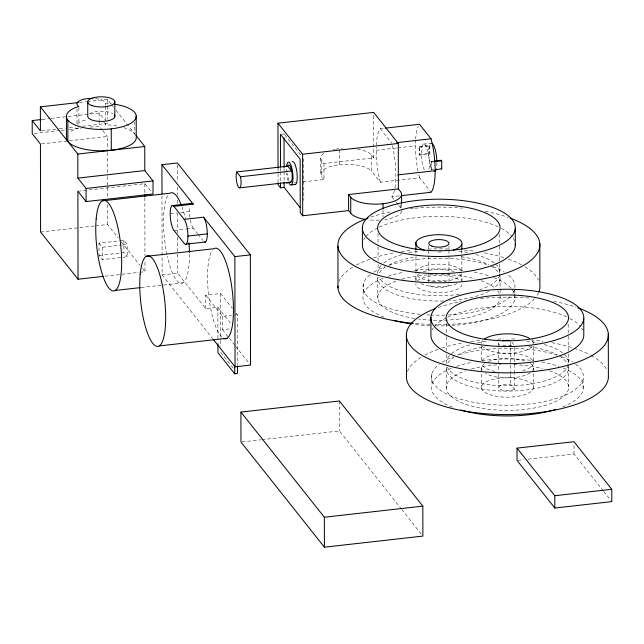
<?xml version="1.0" encoding="UTF-8"?>
<svg xmlns="http://www.w3.org/2000/svg" width="644" height="644" viewBox="0 0 644 644"><rect width="100%" height="100%" fill="white"/><g stroke="black" fill="none" stroke-linecap="round" stroke-linejoin="round"><path stroke-width="0.48" stroke-dasharray="3.22 2.42" d="M514.5 389.274L513.735 389.676A8.654 3.244 -0.1 0 1 499.148 388.388A8.654 3.244 -0.1 0 1 509.468 384.299L510.684 384.468L514.5 389.274L514.476 374.317M78.914 127.89L76.008 128.784A34.913 13.081 -0.1 0 0 69.093 132.785M79.333 102.452L86.328 101.663M87.326 101.551L107.307 99.297L111.058 104.022M42.19 119.446L50.184 118.544M51.182 118.432L99.136 113.022L104.417 119.679M41.409 130.804L58.395 128.889M59.393 128.776L65.39 128.1M69.383 127.657L75.38 126.981M82.376 126.192L107.347 123.374L107.339 120.364M34.221 133.453L60.198 130.523M61.196 130.41L65.189 129.959M69.19 129.508L81.176 128.164M90.168 127.15L99.16 126.135L102.09 129.83M41.433 143.918L68.409 140.875M69.407 140.762L107.371 136.48L107.395 151.485M281.339 134.218L284.036 133.92L284.036 135.9M376.297 145.294A36.064 9.499 83.6 0 1 380.242 128.711L385.152 128.156M423.245 144.103L430.715 143.266A14.426 3.8 83.6 0 0 428.719 154.053A14.426 3.8 83.6 0 0 431.746 169.018M376.185 150.285L396.809 147.959M397.791 147.854L415.461 145.858M419.147 146.502L429.387 145.351L429.878 145.971L429.894 153.997L419.655 155.148L419.164 154.528L419.147 146.502L419.647 147.122L419.655 155.148M419.647 147.122L429.878 145.971M77.884 191.22L144.82 183.677L151.863 192.548M323.884 153.393A25.969 9.724 -0.1 0 0 321.815 160.807L323.956 163.495L373.737 157.885L373.665 115.373M419.164 154.528L429.395 153.377L429.894 153.997M430.973 161.403L431.472 162.03L431.48 170.048L430.989 169.428L430.973 161.403L433.766 161.089M431.472 162.03L434.257 161.708M286.049 183.822L288.045 183.596M294.034 182.92L297.029 182.582M303.018 181.906L323.98 179.547L323.956 163.495M430.989 169.428L433.782 169.114M357.356 149.11A25.969 9.724 -0.1 0 1 371.604 155.188L371.636 171.24L380.338 182.212L419.614 177.784L431.11 192.274M170.185 213.703L176.963 212.939M180.835 212.504L189.545 211.522M40.588 232.041L94.539 225.955M95.537 225.843L107.524 224.498L118.134 237.869M392.365 145.6A36.064 9.499 83.6 0 1 391.834 196.702L399.691 195.816M173.904 230.399L185.52 229.087M186.486 228.974L193.264 228.218L197.523 233.587M119.913 240.8L123.898 240.349L127.182 244.487L127.198 256.795L102.307 259.604L99.023 255.459L98.999 243.158L118.915 240.912M98.999 243.158L102.283 247.296L121.209 245.163M122.199 245.05L127.182 244.487M99.023 255.459L123.914 252.657L127.198 256.795M105.012 276.196L138.983 272.364M139.981 272.251L144.972 271.688L144.956 259.685M161.99 195.768L162.127 274.924L177.615 273.177L205.702 308.573L217.873 307.204L230.906 323.618M141.181 287.53L183.033 282.813M205.702 308.573L205.678 295.194L220.61 293.511L232.404 308.371M205.678 295.194L222.43 316.309L231.397 315.302M235.374 314.852L237.37 314.626L237.459 365.502M222.43 316.309L222.454 329.688L229.948 328.843M241.959 441.929L260.86 439.796M261.85 439.683L339.436 430.941L401.083 508.623M518.042 460.315L524.039 459.639M528.04 459.188L574.021 454.004L603.13 490.688M95.642 98.645A14.426 5.402 -0.1 0 1 105.205 102.259L105.721 103.467L109.44 103.603A34.913 13.081 -0.1 0 1 111.396 103.805M103.708 122.368A14.426 5.402 -0.1 0 1 105.246 123.656L105.761 124.872L109.48 125.008A34.913 13.081 -0.1 0 1 117.989 126.216M380.242 128.711L391.745 143.201M371.604 155.188L373.737 157.885M511.698 341.972L514.427 345.401M391.834 196.702L395.569 201.403M396.189 202.184L398.056 204.534M398.676 205.323L400.544 207.674A25.969 9.724 -0.1 0 1 401.606 210.177M603.75 491.469L611.18 500.831M321.815 160.807L321.847 176.858L323.98 179.547M284.648 134.693L301.279 155.647M111.686 104.811L113.561 107.178M116.057 110.325L134.821 133.968L134.797 122.296M198.135 234.352L203.005 240.486M102.678 130.571L107.371 136.48M401.703 509.404L422.875 536.09M236.131 313.065L237.37 314.626M222.454 329.688L228.701 337.553M229.32 338.333L234.939 345.417M235.559 346.198L250.54 365.076M162.127 274.924L212.617 338.551M220.715 352.365L233.748 368.787M121.257 241.798L139.981 265.392M142.477 268.54L144.972 271.688M583.045 379.598L583.062 390.296M574.005 445.487L574.021 454.004M568.563 367.483L568.596 386.746M568.169 324.182L568.193 335.17M568.193 336.168L568.225 353.145M568.225 354.144L568.241 364.134M533.337 346.166L533.361 360.616M533.377 367.893L533.409 387.157M514.564 293.439L514.556 289.55A76.024 28.481 -0.1 0 0 508.382 274.996M514.572 294.413L514.58 300.249M514.427 347.398L514.476 373.319M510.611 342.592L510.668 373.504M510.668 374.502L510.684 384.468M500.074 277.435L500.09 288.029M500.098 288.995L500.106 293.809M499.688 234.134L499.704 245.123M499.704 246.121L499.736 263.098M499.736 264.096L499.76 275.085A61.164 22.91 -0.1 0 1 479.466 289.889M498.722 343.679L498.77 373.592M498.778 374.591L498.794 387.551M481.446 360.254L481.414 343.88A25.969 9.724 -0.1 0 1 483.789 339.549M481.454 368.489L481.495 387.752M461.99 278.474L461.998 282.402M461.837 250.114L461.877 271.696M448.965 246.225L448.973 249.196M448.973 250.194L449.013 272.01M449.013 273L449.029 281.927M446.509 323.602L446.525 335.58M446.525 336.587L446.55 350.561M446.558 354.562L446.574 360.551M446.268 368.899L446.3 388.163M431.818 373.906L431.834 384.605M429.387 145.351L429.395 153.377M428.775 245.469L428.783 249.429M428.783 250.427L428.84 282.161M415.927 250.347L415.927 253.293M415.935 257.214L415.96 270.947M415.871 277.806L415.871 280.752M401.598 204.156L401.606 208.173M400.536 204.663L400.544 207.674M383.019 209.759L383.035 216.778M378.02 233.547L378.036 245.533M378.044 246.531L378.068 260.514M378.076 264.515L378.084 270.504M377.787 278.852L377.819 298.108M363.329 283.859L363.345 294.558M339.324 149.69L339.348 164.735A25.969 9.724 -0.1 0 0 321.847 176.858M339.38 400.979L339.436 430.941M320.752 158.295L320.784 174.347M303.743 158.754L303.815 200.373M284.093 168.599L284.101 170.58M284.101 171.57L284.117 181.479M280.494 168.012L280.502 170.982M280.502 171.972L280.518 181.882M278.039 167.851L278.063 181.745M220.61 293.511L220.691 339.396M220.699 340.394L220.707 346.383M217.873 307.204L217.93 339.823M177.422 164.969L177.454 182.002M177.462 187.01L177.478 195.027M177.486 200.034L177.494 206.048M177.511 213.059L177.543 233.104M177.551 237.105L177.583 253.14M177.583 254.138L177.615 273.177M144.82 183.677L144.836 193.675M144.844 197.676L144.948 255.684M123.898 240.349L123.914 252.657M107.307 99.297L107.315 105.318M107.315 106.316L107.339 119.357M107.395 152.483L107.435 175.49M107.443 176.488L107.459 186.486M107.459 187.493L107.476 198.489M107.492 204.494L107.524 224.498M105.721 103.467L105.721 105.415M105.729 106.389L105.761 124.872M102.283 247.296L102.307 259.604M99.136 113.022L99.144 119.575M99.152 120.517L99.16 126.135M78.882 107.468L78.914 124.976M76.966 108.844L76.99 124.413M123.664 127.649A34.913 13.081 -0.1 0 1 136.117 136.488M77.385 123.978A14.426 5.402 -0.1 0 1 87.31 120.042M89.395 113.932A13.564 5.08 -0.1 0 1 112.869 113.666M193.264 228.218A12.985 3.421 83.6 0 1 190.052 218.163M189.94 217.326A12.985 3.421 83.6 0 1 190.036 206.12M189.457 254.38A45.587 12.003 83.6 0 1 181.519 283.336A45.587 12.003 83.6 0 1 167.36 256.352M166.965 254.541A45.587 12.003 83.6 0 1 168.261 194.891M181.906 206.644A45.587 12.003 83.6 0 1 185.609 219.709M221.93 337.247A45.587 12.003 83.6 0 1 208.543 294.574A45.587 12.003 83.6 0 1 212.279 250.363M497.603 290.79A61.164 22.91 -0.1 0 1 432.607 320.205M431.609 320.165A61.164 22.91 -0.1 0 1 418.592 319.038M414.599 318.458A61.164 22.91 -0.1 0 1 396.285 281.05M401.896 279.23A61.164 22.91 -0.1 0 1 437.324 274.505M441.309 274.505A61.164 22.91 -0.1 0 1 474.886 278.804M481.036 280.712A61.164 22.91 -0.1 0 1 495.188 288.295M491.066 266.077A61.164 22.91 -0.1 0 1 493.618 288.319M488.868 291.305A61.164 22.91 -0.1 0 1 449.528 300.692M443.555 300.981A61.164 22.91 -0.1 0 1 377.835 277.145M379.445 272.895A61.164 22.91 -0.1 0 1 385.152 267.3M388.992 264.982A61.164 22.91 -0.1 0 1 416.483 256.859M461.313 256.787A61.164 22.91 -0.1 0 1 488.868 264.837M514.661 294.654A76.024 28.481 -0.1 0 1 451.879 325.453M449.931 325.566A76.024 28.481 -0.1 0 1 435.014 325.848M430.087 325.703A76.024 28.481 -0.1 0 1 413.617 324.294M384.009 317.17A76.024 28.481 -0.1 0 1 384.243 277.717M388.066 276.324A76.024 28.481 -0.1 0 1 404.029 272.162M414.462 270.48A76.024 28.481 -0.1 0 1 464.308 270.512M474.217 272.114A76.024 28.481 -0.1 0 1 489.416 276.026M493.916 277.644A76.024 28.481 -0.1 0 1 511.247 288.472M511.843 289.188A76.024 28.481 -0.1 0 1 514.049 292.819M514.298 290.363A76.024 28.481 -0.1 0 1 511.392 295.226M509.935 296.787A76.024 28.481 -0.1 0 1 445.97 315.053M444.98 315.085A76.024 28.481 -0.1 0 1 431.045 315.045M430.063 315.005A76.024 28.481 -0.1 0 1 425.161 314.731M420.274 314.336A76.024 28.481 -0.1 0 1 370.582 274.344M373.762 272.146A76.024 28.481 -0.1 0 1 385.16 266.656M389.04 265.288A76.024 28.481 -0.1 0 1 488.458 265.014M493.03 266.608A76.024 28.481 -0.1 0 1 504.139 271.953M538.577 292.722A100.987 37.827 -0.1 0 1 537.152 295.363M534.536 298.76A100.987 37.827 -0.1 0 1 447.717 324.375M446.703 324.407A100.987 37.827 -0.1 0 1 434.829 324.512M429.926 324.399A100.987 37.827 -0.1 0 1 413.4 323.344M338.945 281.573A100.987 37.827 -0.1 0 1 353.097 266.906M356.349 265.062A100.987 37.827 -0.1 0 1 369.889 259.202M373.48 257.994A100.987 37.827 -0.1 0 1 394.442 252.81M401.236 251.667A100.987 37.827 -0.1 0 1 412.136 250.274M428.147 249.107A100.987 37.827 -0.1 0 1 449.923 249.083M464.485 250.065A100.987 37.827 -0.1 0 1 475.57 251.393M484.28 252.834A100.987 37.827 -0.1 0 1 504.864 257.946M508.406 259.146A100.987 37.827 -0.1 0 1 523.54 265.916M525.013 266.785A100.987 37.827 -0.1 0 1 538.481 280.164M370.694 217.165A100.987 37.827 -0.1 0 1 392.47 211.441M410.123 208.753A100.987 37.827 -0.1 0 1 414.02 208.342M415.01 208.245A100.987 37.827 -0.1 0 1 462.384 208.149M485.149 211.28A100.987 37.827 -0.1 0 1 508.333 217.406M363.747 239.753A76.459 28.642 -0.1 0 1 364.834 237.926M366.025 236.38A76.459 28.642 -0.1 0 1 378.422 227.525M379.308 227.099A76.459 28.642 -0.1 0 1 497.957 226.704M501.435 228.411A76.459 28.642 -0.1 0 1 512.125 236.654M513.163 238.095A76.459 28.642 -0.1 0 1 514.58 240.848M459.389 274.111A23.079 8.646 -0.1 0 1 460.951 280.704M457.007 283.489A23.079 8.646 -0.1 0 1 420.033 283.135M416.402 280.06A23.079 8.646 -0.1 0 1 419.453 273.531M423.317 271.8A23.079 8.646 -0.1 0 1 455.099 271.945M459.204 294.38A61.164 22.91 -0.1 0 1 378.857 277.218M377.77 273.499A61.164 22.91 -0.1 0 1 381.031 265.481M383.687 263.026A61.164 22.91 -0.1 0 1 403.104 254.267M408.908 252.875A61.164 22.91 -0.1 0 1 418.64 251.208M458.939 251.112A61.164 22.91 -0.1 0 1 468.542 252.698M475.819 254.461A61.164 22.91 -0.1 0 1 494.785 263.372M495.566 264.056A61.164 22.91 -0.1 0 1 499.977 274.094M461.877 273.66A23.079 8.646 -0.1 0 1 436.519 281.396A23.079 8.646 -0.1 0 1 415.96 271.929M416.257 271.18A23.079 8.646 -0.1 0 1 439.305 264.145A23.079 8.646 -0.1 0 1 461.716 271.398M461.998 284.366A23.079 8.646 -0.1 0 1 437.952 292.666A23.079 8.646 -0.1 0 1 415.879 283.69M417.417 280.937A23.079 8.646 -0.1 0 1 437.654 275.399A23.079 8.646 -0.1 0 1 459.405 279.995M448.763 284.898A10.095 3.784 -0.1 0 1 437.888 287.796A10.095 3.784 -0.1 0 1 428.848 284.149M431.609 281.436A10.095 3.784 -0.1 0 1 445.889 281.275M441.502 251.949A23.079 8.646 -0.1 0 1 436.471 251.973M407.435 371.628A100.987 37.827 -0.1 0 1 421.587 356.961M424.839 355.11A100.987 37.827 -0.1 0 1 438.371 349.257M441.969 348.05A100.987 37.827 -0.1 0 1 462.923 342.858M470.708 341.57A100.987 37.827 -0.1 0 1 481.599 340.217M497.643 339.114A100.987 37.827 -0.1 0 1 503.713 338.953M511.545 338.945A100.987 37.827 -0.1 0 1 516.448 339.058M530.938 339.927A100.987 37.827 -0.1 0 1 543.061 341.304M551.827 342.705A100.987 37.827 -0.1 0 1 573.353 347.993M574.255 348.291A100.987 37.827 -0.1 0 1 590.476 355.102M591.256 355.536A100.987 37.827 -0.1 0 1 606.962 370.211M438.298 307.518A100.987 37.827 -0.1 0 1 460.959 301.489M480.553 298.591A100.987 37.827 -0.1 0 1 530.865 298.196M553.631 301.328A100.987 37.827 -0.1 0 1 575.953 307.156M499.994 345.289A8.654 3.244 -0.1 0 1 499.76 342.045M575.567 364.021A76.024 28.481 -0.1 0 1 507.681 405.229A76.024 28.481 -0.1 0 1 439.071 364.391M442.243 362.194A76.024 28.481 -0.1 0 1 453.642 356.704M459.55 354.699A76.024 28.481 -0.1 0 1 556.947 355.069M561.512 356.655A76.024 28.481 -0.1 0 1 572.629 362.009M563.259 368.03A76.024 28.481 -0.1 0 1 561.238 407.499M452.499 407.217A76.024 28.481 -0.1 0 1 452.732 367.764M456.556 366.372A76.024 28.481 -0.1 0 1 472.519 362.21M482.01 360.656A76.024 28.481 -0.1 0 1 533.723 360.688M541.717 361.976A76.024 28.481 -0.1 0 1 558.831 366.388M549.525 370.759A61.164 22.91 -0.1 0 1 550.998 403.482A61.164 22.91 -0.1 0 1 463.632 403.506A61.164 22.91 -0.1 0 1 465.66 370.783M471.376 369.004A61.164 22.91 -0.1 0 1 500.831 364.681M513.807 364.657A61.164 22.91 -0.1 0 1 542.433 368.601M567.992 364.931A61.164 22.91 -0.1 0 1 510.209 391.077A61.164 22.91 -0.1 0 1 446.316 367.193M447.926 362.95A61.164 22.91 -0.1 0 1 453.642 357.356M457.481 355.037A61.164 22.91 -0.1 0 1 484.972 346.907M502.795 345.353A61.164 22.91 -0.1 0 1 512.769 345.361M528.796 346.689A61.164 22.91 -0.1 0 1 557.358 354.884M559.547 356.132A61.164 22.91 -0.1 0 1 567.63 364.077M432.229 329.809A76.459 28.642 -0.1 0 1 433.323 327.973M434.515 326.428A76.459 28.642 -0.1 0 1 446.904 317.572M447.797 317.146A76.459 28.642 -0.1 0 1 566.446 316.751M569.924 318.458A76.459 28.642 -0.1 0 1 580.614 326.701M581.653 328.142A76.459 28.642 -0.1 0 1 582.675 329.969M530.245 372.796A25.969 9.724 -0.1 0 1 485.286 373.311M481.978 370.179A25.969 9.724 -0.1 0 1 484.586 363.586M488.571 361.526A25.969 9.724 -0.1 0 1 525.279 361.107M530.382 363.619A25.969 9.724 -0.1 0 1 532.669 370.421M533.369 362.54A25.969 9.724 -0.1 0 1 520.988 371.113M495.035 371.411A25.969 9.724 -0.1 0 1 481.446 363.144M482.155 360.616A25.969 9.724 -0.1 0 1 506.707 353.121A25.969 9.724 -0.1 0 1 532.298 360.036M568.241 365.132A61.164 22.91 -0.1 0 1 510.04 385.732A61.164 22.91 -0.1 0 1 447.339 367.265M446.26 363.546A61.164 22.91 -0.1 0 1 449.512 355.528M451.5 353.628A61.164 22.91 -0.1 0 1 470.675 344.572M477.397 342.922A61.164 22.91 -0.1 0 1 488.08 341.135M526.478 341.038A61.164 22.91 -0.1 0 1 537.965 342.946M544.309 344.516A61.164 22.91 -0.1 0 1 568.459 364.142M532.177 346.416A25.969 9.724 -0.1 0 1 507.222 353.306A25.969 9.724 -0.1 0 1 482.477 346.383M532.266 340.773A25.969 9.724 -0.1 0 1 532.628 345.804M333.133 149.73A25.969 9.724 -0.1 0 1 334.816 149.368M335.693 149.207A25.969 9.724 -0.1 0 1 342.149 148.426M339.348 164.735A25.969 9.724 -0.1 0 1 371.636 171.24M380.338 182.212A36.064 9.499 83.6 0 1 376.225 147.243M419.614 177.784A36.064 9.499 83.6 0 1 418.608 173.719M418.053 171.159A36.064 9.499 83.6 0 1 415.573 140.867M415.686 138.983A36.064 9.499 83.6 0 1 418.334 126.192M401.566 211.023A25.969 9.724 -0.1 0 1 384.871 219.556M379.244 220.103A25.969 9.724 -0.1 0 1 367.74 219.757M288.101 180.763A11.544 3.043 83.6 0 1 286.652 173.333M286.564 172.334A11.544 3.043 83.6 0 1 286.491 167.625M289.108 180.513A8.654 2.278 83.6 0 1 287.417 173.389M424.275 169.855A14.426 3.8 83.6 0 1 421.45 148.836A14.426 3.8 83.6 0 1 427.028 148.345A14.426 3.8 83.6 0 1 428.888 169.444M436.89 162.61A14.426 3.8 83.6 0 1 436.35 168.607M489.585 394.539A25.969 9.724 -0.1 0 0 532.701 389.676A25.969 9.724 -0.1 0 0 500.058 378.141A25.969 9.724 -0.1 0 0 489.585 394.539"/><path stroke-width="0.97" d="M236.702 171.948L236.477 172.624A8.654 2.278 83.6 0 0 238.634 187.348A8.654 2.278 83.6 0 0 240.743 178.002L240.518 176.754L236.702 171.948L287.82 166.184L291.627 170.99L240.518 176.754M287.82 166.184L287.981 165.693A8.654 2.278 83.6 0 1 291.466 170.08L291.861 172.238A8.654 2.278 83.6 0 1 290.38 182.115M41.192 119.559L32.2 120.573L40.411 130.917L40.371 106.84L78.335 102.565M278.039 167.851L277.958 123.189L373.657 112.402L398.298 143.451L398.378 188.925L400.512 191.622A25.969 9.724 -0.1 0 1 383.011 203.737A25.969 9.724 -0.1 0 1 350.73 197.233L348.589 194.544L398.378 188.925M40.371 106.84L77.819 154.037L144.755 146.486L144.795 170.563L153.014 180.916L153.031 194.021L86.095 201.572L77.884 191.22L78.037 279.23L103.016 276.413M385.152 128.156L419.518 124.284L431.021 138.774A36.064 9.499 83.6 0 1 431.11 192.274L401.655 195.591M161.982 193.763L161.934 164.711L177.422 162.964L250.347 254.863L250.54 365.076L235.052 366.822L213.236 339.332M77.819 154.037L77.86 178.114L144.795 170.563M396.656 142.646L431.021 138.774M277.958 123.189L302.599 154.238L398.298 143.451M77.86 178.114L86.079 188.459L153.014 180.916M434.7 160.984L441.212 160.251L441.704 160.871L441.72 168.897L435.207 169.63M434.257 161.708L441.704 160.871M102.163 200.888L169.927 193.248A45.587 12.003 83.6 0 1 181.206 204.784M239.858 187.831L290.975 182.067M291.394 184.9L295.596 184.425M278.063 182.735L278.071 184.723L280.534 187.823L284.125 187.42L300.144 207.601M397.863 174.902L435.175 170.7M172.012 205.605L191.381 203.423A12.985 3.421 83.6 0 1 193.224 204.14L161.934 164.711M173.864 206.322L184.208 219.363A12.985 3.421 83.6 0 1 187.927 236.058A12.985 3.421 83.6 0 1 184.248 243.44L173.904 230.399A12.985 3.421 83.6 0 1 170.185 213.703A12.985 3.421 83.6 0 1 173.864 206.322L193.224 204.14M184.208 219.363L203.568 217.181L234.859 256.61L235.052 366.822M280.494 167.021L280.438 134.322L300.152 159.157L300.241 212.665L302.704 215.772L348.621 210.596L350.755 213.285A25.969 9.724 -0.1 0 0 365.003 219.371M187.927 236.058L207.288 233.869M186.1 244.148L205.46 241.967M146.188 256.36L213.953 248.721A45.587 12.003 83.6 0 1 232.46 292.432A45.587 12.003 83.6 0 1 223.935 338.559M234.859 256.61L250.347 254.863M115.268 290.452L140.183 287.643M159.293 345.925L227.058 338.285M217.938 343.783L217.954 352.679L234.706 373.794L237.467 373.48L237.459 366.492M240.912 412.079L339.38 400.979L422.826 506.128L422.875 536.09L324.407 547.183L240.969 442.042L240.912 412.079L324.359 517.221L324.407 547.183M517.019 448.127L573.997 441.704L611.776 489.303L611.8 501.612L554.822 508.036L517.043 460.428L517.019 448.127L554.798 495.727L554.822 508.036M324.359 517.221L422.826 506.128M554.798 495.727L611.776 489.303M510.611 340.596L509.388 340.426A8.654 3.244 -0.1 0 0 502.843 340.821M441.221 168.277L441.72 168.897M136.061 135.53L144.755 146.486M78.037 279.23L40.588 232.041L40.435 144.031L32.224 133.678L32.2 120.573M608.306 333.85L608.379 375.589A100.987 37.827 -0.1 0 1 510.137 414.567A100.987 37.827 -0.1 0 1 406.485 377.915L406.412 336.184M583.77 318.45A76.459 28.642 -0.1 0 1 467.568 342.423A76.459 28.642 -0.1 0 1 470.651 292.819A76.459 28.642 -0.1 0 1 583.77 318.45L583.794 335.572A76.459 28.642 -0.1 0 1 505.58 363.659A76.459 28.642 -0.1 0 1 430.916 334.469L430.892 317.347M539.817 243.802L539.889 285.534A100.987 37.827 -0.1 0 1 538.939 291.829M515.281 228.403A76.459 28.642 -0.1 0 1 399.079 252.376A76.459 28.642 -0.1 0 1 402.162 202.771A76.459 28.642 -0.1 0 1 515.281 228.403L515.313 245.525M461.829 244.229L461.837 249.131M415.911 242.498L415.919 249.365M401.582 194.126L401.59 203.158M383.011 203.737L383.019 208.753M362.403 227.3L362.435 244.422A76.459 28.642 -0.1 0 0 439.586 273.611A76.459 28.642 -0.1 0 0 515.264 243.657M350.73 197.233L350.755 213.285M348.589 194.544L348.621 210.596M337.923 246.137L337.995 287.868M302.599 154.238L302.704 215.772M284.044 137.88L284.093 167.601M284.117 182.469L284.125 187.42M280.526 182.872L280.534 187.823M234.69 365.881L234.706 373.794M144.844 194.673L144.844 196.678M136.214 115.936L136.246 137.333A34.913 13.081 -0.1 0 1 102.291 150.809A34.913 13.081 -0.1 0 1 66.453 138.146L66.413 116.741M114.841 101.736L114.865 116.178M111.251 128.856L111.291 150.261M87.729 102.05L87.761 116.492A13.564 5.08 -0.1 0 0 103.443 121.354A13.564 5.08 -0.1 0 0 114.31 114.873M86.079 188.459L86.095 201.572M67.845 120.114L67.886 141.511M92.873 98.435A14.426 5.402 -0.1 0 0 77.546 105.375L78.882 106.493L75.976 107.379A34.913 13.081 -0.1 0 0 80.677 126.916A34.913 13.081 -0.1 0 0 131.843 122.634A34.913 13.081 -0.1 0 0 114.278 104.175M203.568 217.181A12.985 3.421 83.6 0 1 207.255 232.259A12.985 3.421 83.6 0 1 204.567 242.047M188.998 242.885A45.587 12.003 83.6 0 1 189.441 252.537M411.766 324.037A76.024 28.481 -0.1 0 1 394.313 320.527M510.314 218.131A100.987 37.827 -0.1 0 1 510.048 271.696A100.987 37.827 -0.1 0 1 367.048 271.671A100.987 37.827 -0.1 0 1 368.078 218.099M413.4 323.344A100.987 37.827 -0.1 0 1 337.979 286.081M424.356 250.114A23.079 8.646 -0.1 0 1 421.973 237.499A23.079 8.646 -0.1 0 1 455.735 237.435A23.079 8.646 -0.1 0 1 453.408 250.057M577.821 307.816A100.987 37.827 -0.1 0 1 579.463 361.397A100.987 37.827 -0.1 0 1 436.423 362.049A100.987 37.827 -0.1 0 1 435.722 308.468M555.337 409.504A76.024 28.481 -0.1 0 1 460.83 410.019M484.546 338.977A25.969 9.724 -0.1 0 1 529.505 338.462M292.279 161.749A11.544 3.043 83.6 0 1 296.964 172.817A11.544 3.043 83.6 0 1 294.807 184.498M286.556 166.796A11.544 3.043 83.6 0 1 290.565 164.3A11.544 3.043 83.6 0 1 292.907 180.328A11.544 3.043 83.6 0 1 288.898 182.824M431.697 143.177A14.426 3.8 83.6 0 1 436.882 161.725M436.165 169.348A14.426 3.8 83.6 0 1 434.861 171.61M91.963 105.592A13.564 5.08 -0.1 0 0 114.479 103.056A13.564 5.08 -0.1 0 0 97.429 97.027A13.564 5.08 -0.1 0 0 91.963 105.592M96.165 218.936A45.587 12.003 83.6 0 0 112.145 290.726A45.587 12.003 83.6 0 0 117.844 227.348A45.587 12.003 83.6 0 0 96.165 218.936M140.183 274.408A45.587 12.003 83.6 0 0 156.17 346.198A45.587 12.003 83.6 0 0 161.861 282.813A45.587 12.003 83.6 0 0 140.183 274.408M402.919 246.451A61.164 22.91 -0.1 0 0 499.68 230.141A61.164 22.91 -0.1 0 0 413.923 206.957A61.164 22.91 -0.1 0 0 402.919 246.451M431.923 246.121A10.095 3.784 -0.1 0 0 448.691 244.229A10.095 3.784 -0.1 0 0 435.996 239.745A10.095 3.784 -0.1 0 0 431.923 246.121M471.408 336.498A61.164 22.91 -0.1 0 0 568.169 320.189A61.164 22.91 -0.1 0 0 482.412 297.013A61.164 22.91 -0.1 0 0 471.408 336.498"/></g></svg>
